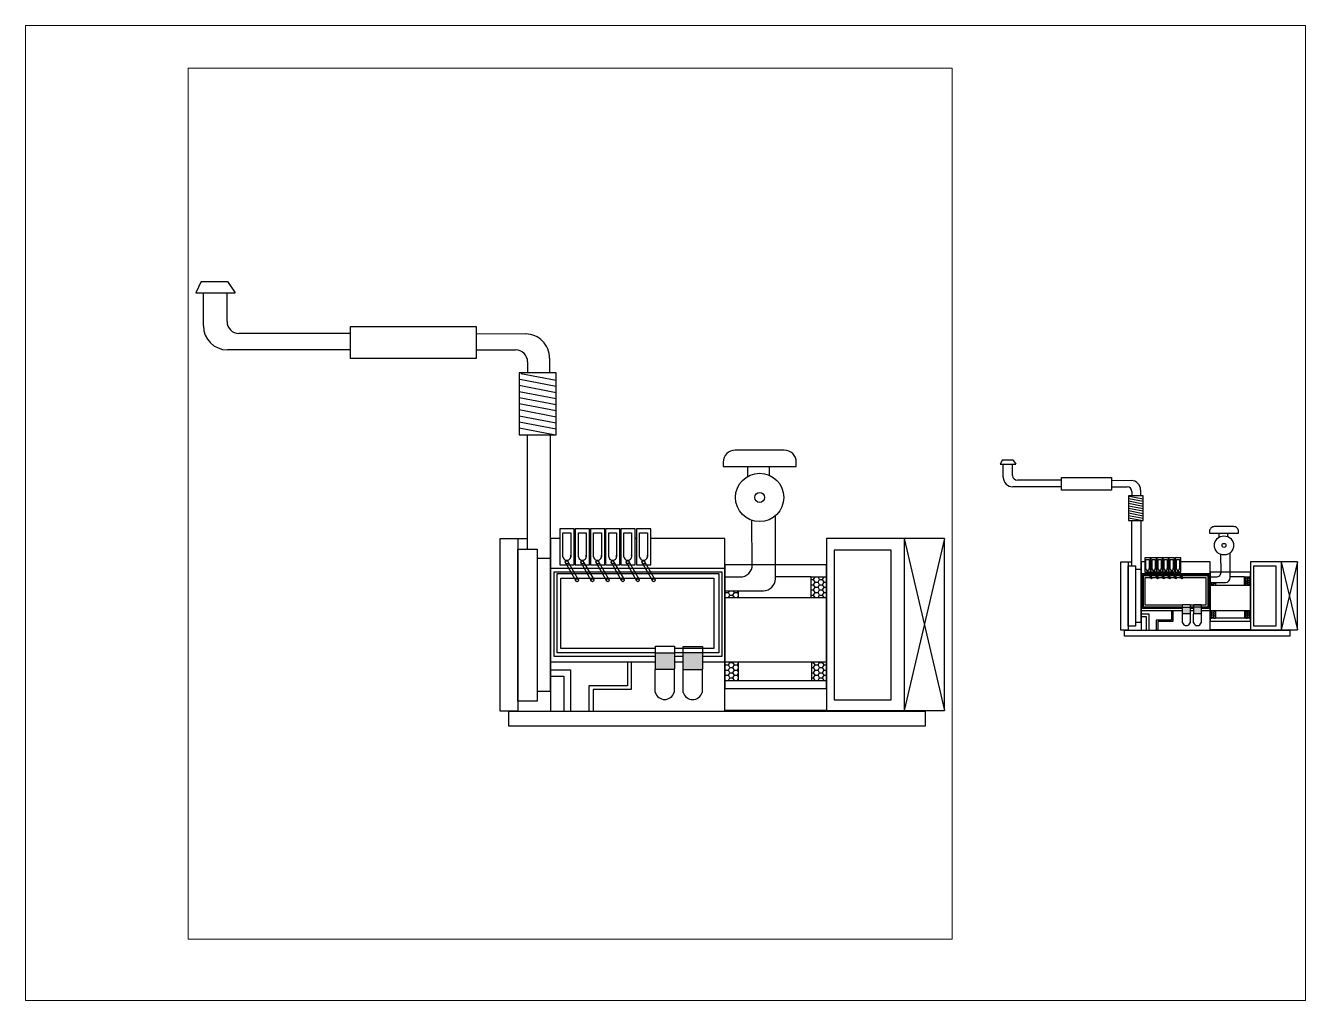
# Paper-space layout 'Layout1' of a CAD drawing. Header units: inches. Extents: x 1.05 to 9.45, y 0.8 to 7.2.
# The model-space entities are those that its viewports show. They can reach past a viewport. Long polylines and large blocks are cut down to what shows.
import ezdxf

# ---------------------------------------------------------------- set-up
doc = ezdxf.new("R2010")
doc.units = ezdxf.units.IN
doc.header["$MEASUREMENT"] = 0

msp = doc.modelspace()

# ---------------------------------------------------------------- hatches: boundary and pattern name
h = msp.add_hatch()
h.set_pattern_fill('HONEY', color=256)
h.paths.add_polyline_path([(169.975, -9.313), (169.321, -9.313), (169.321, -10.174), (169.975, -10.174)])
h.paths.add_polyline_path([(169.975, -12.875), (169.351, -12.875), (169.351, -13.647), (169.975, -13.647)])
h.paths.add_polyline_path([(166.29, -12.875), (165.725, -12.875), (165.725, -13.647), (166.29, -13.647)])
h.paths.add_polyline_path([(166.282, -9.885), (165.725, -9.885), (165.725, -10.174), (166.282, -10.174)])
h = msp.add_hatch()
h.set_pattern_fill('HONEY', color=256)
edge = h.paths.add_edge_path()
edge.add_line((169.321, -9.313), (169.321, -10.174))
h = msp.add_hatch(color=256)
h.set_gradient(color1=(153, 27, 30), color2=(153, 27, 30), tint=1, name='INVCYLINDER')
h.paths.add_polyline_path([(163.616, -13.173), (163.619, -12.481), (162.822, -12.481), (162.819, -13.17)])
h.paths.add_polyline_path([(164.788, -12.481), (163.991, -12.481), (163.988, -13.175), (164.785, -13.178)])

# ---------------------------------------------------------------- linework, layer by layer
for p, q in [((143.849, 3.042), (143.623, 2.565)), ((143.849, 3.042), (144.943, 3.042)), ((144.943, 3.042), (145.257, 2.565)), ((143.623, 2.565), (145.257, 2.565)), ((143.937, 1.181), (143.937, 2.565)), ((144.922, 1.367), (144.922, 2.565)), ((150.084, 0.867), (145.422, 0.867)), ((150.084, 0.867), (150.084, 0.867)), ((155.335, 0.867), (155.335, 0.867)), ((155.335, 0.867), (157.409, 0.846)), ((150.084, 0.181), (144.937, 0.181)), ((155.335, 0.181), (155.335, 0.181)), ((155.335, 0.181), (156.984, 0.181)), ((157.484, -0.319), (157.484, -0.785)), ((158.399, -0.163), (158.393, -0.785)), ((158.685, -0.785), (157.138, -0.785)), ((157.138, -0.785), (157.138, -3.369)), ((157.158, -1.049), (158.685, -1.341)), ((157.205, -0.803), (158.685, -1.086)), ((158.685, -3.369), (158.685, -0.785)), ((157.138, -1.299), (158.685, -1.596)), ((157.138, -1.554), (158.685, -1.85)), ((157.138, -1.809), (158.685, -2.105)), ((157.138, -1.809), (158.685, -2.105)), ((157.138, -1.809), (158.685, -2.105)), ((157.138, -2.063), (158.685, -2.359)), ((157.138, -2.318), (158.685, -2.614)), ((157.138, -2.572), (158.685, -2.868)), ((157.138, -2.827), (158.685, -3.123)), ((157.138, -2.827), (158.685, -3.123)), ((157.138, -3.081), (158.644, -3.369)), ((157.138, -3.081), (158.644, -3.369)), ((157.138, -3.081), (158.644, -3.369)), ((157.138, -3.369), (158.685, -3.369)), ((157.478, -8.155), (157.478, -3.369)), ((158.444, -8.541), (158.444, -3.34)), ((166.688, -5.108), (166.688, -4.697)), ((167.591, -5.066), (167.591, -4.697)), ((166.873, -8.806), (166.849, -6.941)), ((167.839, -9.385), (167.839, -6.755)), ((157.077, -7.71), (157.478, -7.71)), ((173.215, -7.71), (173.215, -14.894)), ((174.909, -7.71), (173.215, -14.894)), ((173.215, -7.71), (174.909, -14.894)), ((159.059, -8.7), (159.496, -9.479)), ((159.179, -8.7), (159.6, -9.419)), ((159.704, -8.7), (160.141, -9.479)), ((159.825, -8.7), (160.246, -9.419)), ((160.342, -8.7), (160.779, -9.479)), ((160.463, -8.7), (160.884, -9.419)), ((160.973, -8.7), (161.41, -9.479)), ((161.094, -8.7), (161.514, -9.419)), ((161.604, -8.7), (162.041, -9.479)), ((161.724, -8.7), (162.145, -9.419)), ((162.264, -8.7), (162.701, -9.479)), ((162.384, -8.7), (162.805, -9.419)), ((165.725, -9.313), (166.373, -9.313)), ((169.321, -9.313), (167.839, -9.313)), ((169.321, -9.313), (169.321, -10.174)), ((165.725, -9.885), (167.339, -9.885)), ((166.282, -9.885), (166.282, -10.174)), ((162.822, -12.481), (163.619, -12.481)), ((158.444, -12.875), (158.444, -13.2)), ((158.444, -13.2), (159.279, -13.2)), ((159.279, -13.2), (159.279, -14.923)), ((161.66, -12.875), (161.66, -13.867)), ((161.807, -12.875), (161.807, -14.014)), ((162.819, -13.17), (163.616, -13.173)), ((163.988, -13.175), (164.785, -13.178)), ((166.29, -12.875), (166.29, -13.647)), ((169.351, -12.875), (169.351, -13.647)), ((158.444, -13.463), (158.994, -13.463)), ((158.994, -13.463), (158.994, -14.923)), ((161.66, -13.867), (160.043, -13.867)), ((160.043, -13.867), (160.043, -14.923)), ((161.807, -14.014), (160.219, -14.014)), ((160.219, -14.014), (160.219, -14.923)), ((157.077, -14.923), (158.444, -14.923)), ((159.279, -14.923), (159.279, -14.923))]:
    msp.add_line(p, q)
for points in [[(150.084, 1.165), (155.335, 1.165), (155.335, -0.176), (150.084, -0.176)], [(158.832, -8.801), (159.431, -8.801), (159.431, -7.306), (158.832, -7.306)], [(159.477, -8.801), (160.076, -8.801), (160.076, -7.306), (159.477, -7.306)], [(160.115, -8.801), (160.714, -8.801), (160.714, -7.306), (160.115, -7.306)], [(160.746, -8.801), (161.345, -8.801), (161.345, -7.306), (160.746, -7.306)], [(161.377, -8.801), (161.976, -8.801), (161.976, -7.306), (161.377, -7.306)], [(162.037, -8.801), (162.636, -8.801), (162.636, -7.306), (162.037, -7.306)], [(157.077, -14.923), (156.334, -14.923), (156.334, -7.71), (157.077, -7.71)], [(169.975, -14.894), (174.909, -14.894), (174.909, -7.71), (169.975, -7.71)], [(157.879, -14.508), (157.077, -14.508), (157.077, -8.155), (157.879, -8.155)], [(158.444, -8.541), (157.879, -8.541), (157.879, -14.092), (158.444, -14.092)], [(170.302, -14.448), (172.68, -14.448), (172.68, -8.185), (170.302, -8.185)], [(169.975, -8.808), (165.725, -8.808), (165.725, -13.973), (169.975, -13.973)], [(165.725, -10.174), (169.975, -10.174), (169.975, -12.875), (165.725, -12.875)], [(165.725, -13.973), (169.975, -13.973), (169.975, -14.894), (165.725, -14.894)], [(156.705, -14.923), (174.106, -14.923), (174.106, -15.547), (156.705, -15.547)]]:
    msp.add_lwpolyline(points, close=True)
msp.add_lwpolyline([(165.662, -4.697), (168.712, -4.697), (168.712, -4.511, 0.414214), (168.212, -4.011), (166.162, -4.011, 0.414214), (165.662, -4.511)], format="xyb", close=True)
for points in [[(158.96, -8.474), (158.96, -7.464), (159.286, -7.464), (159.286, -8.474)], [(159.606, -8.474), (159.606, -7.464), (159.931, -7.464), (159.931, -8.474)], [(160.244, -8.474), (160.244, -7.464), (160.569, -7.464), (160.569, -8.474)], [(160.875, -8.474), (160.875, -7.464), (161.2, -7.464), (161.2, -8.474)], [(161.505, -8.474), (161.505, -7.464), (161.83, -7.464), (161.83, -8.474)], [(162.165, -8.474), (162.165, -7.464), (162.491, -7.464), (162.491, -8.474)], [(158.832, -7.71), (158.444, -7.71), (158.444, -14.923), (165.725, -14.923), (165.725, -7.71), (162.636, -7.71)], [(159.477, -7.71), (159.431, -7.71)], [(160.115, -7.71), (160.076, -7.71)], [(160.746, -7.71), (160.714, -7.71)], [(161.377, -7.71), (161.345, -7.71)], [(162.037, -7.71), (161.976, -7.71)], [(162.82, -12.875), (158.444, -12.875), (158.444, -8.941), (165.725, -8.941), (165.725, -12.875), (164.786, -12.875)], [(162.821, -12.634), (158.589, -12.634), (158.589, -9.104), (165.599, -9.104), (165.599, -12.634), (164.787, -12.634)], [(162.822, -12.481), (158.718, -12.481), (158.718, -9.162), (165.47, -9.162), (165.47, -12.481), (163.619, -12.481)], [(162.823, -12.301), (158.868, -12.301), (158.868, -9.361), (165.266, -9.361), (165.266, -12.301), (163.619, -12.301)], [(169.321, -9.313), (169.975, -9.313), (169.975, -13.647), (165.725, -13.647), (165.725, -9.313)], [(162.815, -14.132), (162.823, -12.208), (163.62, -12.209), (163.611, -14.133)], [(163.984, -14.137), (163.992, -12.213), (164.789, -12.214), (164.78, -14.138)], [(163.99, -12.634), (163.618, -12.634)], [(163.989, -12.875), (163.617, -12.875)]]:
    msp.add_lwpolyline(points)
for centre, radius in [((167.182, -5.988), 1.009), ((167.182, -5.988), 0.208), ((159.119, -8.7), 0.0603), ((159.764, -8.7), 0.0603), ((160.403, -8.7), 0.0603), ((161.033, -8.7), 0.0603), ((161.664, -8.7), 0.0603), ((162.324, -8.7), 0.0603), ((159.548, -9.449), 0.0603), ((160.194, -9.449), 0.0603), ((160.832, -9.449), 0.0603), ((161.462, -9.449), 0.0603), ((162.093, -9.449), 0.0603), ((162.753, -9.449), 0.0603)]:
    msp.add_circle(centre, radius)
for centre, radius, start, end in [((144.937, 1.181), 1, 180, 270), ((145.422, 1.367), 0.5, 180, 270), ((157.399, -0.153), 1, 359.4444, 89.4444), ((156.984, -0.319), 0.5, 0, 90), ((159.125, -8.451), 0.166, 187.9189, 15.414), ((159.771, -8.451), 0.166, 187.9189, 15.414), ((160.409, -8.451), 0.166, 187.9189, 15.414), ((161.039, -8.451), 0.166, 187.9189, 15.414), ((161.67, -8.451), 0.166, 187.9189, 15.414), ((162.33, -8.451), 0.166, 187.9189, 15.414), ((166.373, -8.813), 0.5, 270, 0.745), ((167.339, -9.385), 0.5, 270, 0), ((163.213, -14.019), 0.414, 195.8316, 344.0175), ((164.382, -14.024), 0.414, 195.8316, 344.0175)]:
    msp.add_arc(centre, radius, start, end)

psp = doc.layouts.get("Layout1")

# ---------------------------------------------------------------- viewports
at = {"layer": '0'}
psp.add_viewport(center=(5.25, 4), size=(8.4, 6.4), view_center_point=(108.3677, -2.5759), view_height=102.685056, dxfattribs=at)
psp.add_viewport(center=(4.6247, 4.0606), size=(5.0156, 5.7177), view_center_point=(159.2659, -6.2522), view_height=36.4058, status=3, dxfattribs=at)

doc.saveas('drawing.dxf')
